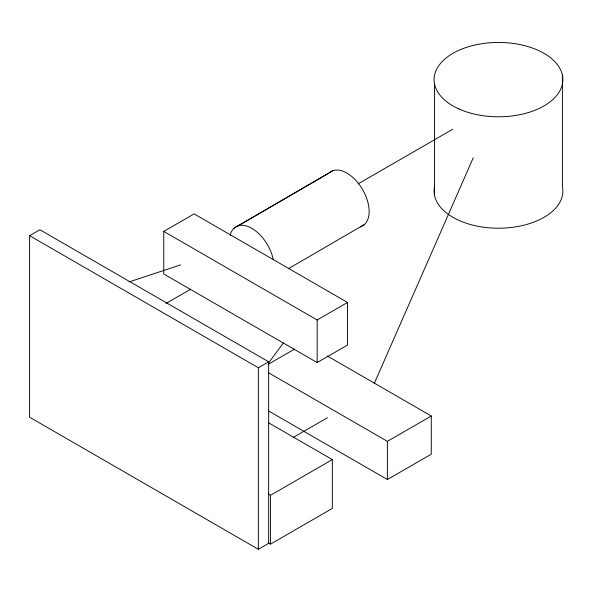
<?xml version="1.0" encoding="UTF-8"?>
<svg xmlns="http://www.w3.org/2000/svg" width="592" height="592" viewBox="0 0 592 592"><rect width="100%" height="100%" fill="white"/><g stroke="black" fill="none" stroke-linecap="round" stroke-linejoin="round"><path stroke-width="0.89" d="M374.233 383.505L473.267 157.761M268.546 362.977L283.331 343.02M234.062 228.186L329.137 172.916A31.428 18.211 59.8 0 1 362.6 189.573A31.428 18.211 59.8 0 1 360.402 226.825M238.176 225.811L333.252 170.54M288.504 268.627L364.524 224.449M29.6 235.69L39.901 229.748L268.657 361.816L268.657 543.338L258.356 549.287L29.6 417.212L29.6 235.69L258.356 367.765L268.657 361.816M163.762 231.42L194.117 213.897L347.526 302.468L347.526 345.032L317.171 362.556L163.762 273.985L163.762 231.42L317.171 319.991L347.526 302.468M358.071 183.89L452.651 129.293M165.938 303.504L190.735 289.185M268.25 364.287L294.594 349.073M293.358 437.37L327.457 417.686M268.132 493.891L270.529 495.282L332.327 459.599L332.327 508.424L270.529 544.1L268.132 542.716M268.265 372.583L387.368 441.351L431.279 416.006L431.279 454.182L387.368 479.535L268.265 410.767M128.997 281.97L180.59 264.883M327.361 356.007L431.279 416.006M268.354 422.666L332.327 459.599M562.4 75.117L562.4 186.532A64.395 37.178 0 0 1 497.865 228.216A64.395 37.178 0 0 1 434.72 185.836M434.558 84.123L434.558 195.538M387.368 441.351L387.368 479.535M317.171 319.991L317.171 362.556M270.529 495.282L270.529 544.1M258.356 367.765L258.356 549.287M230.11 235.372A31.428 18.211 59.8 0 1 251.385 228.083A31.428 18.211 59.8 0 1 273.215 259.252M458.793 108.898A64.395 37.178 0 0 0 562.237 84.826A64.395 37.178 0 0 0 474.399 45.14A64.395 37.178 0 0 0 458.793 108.898"/></g></svg>
